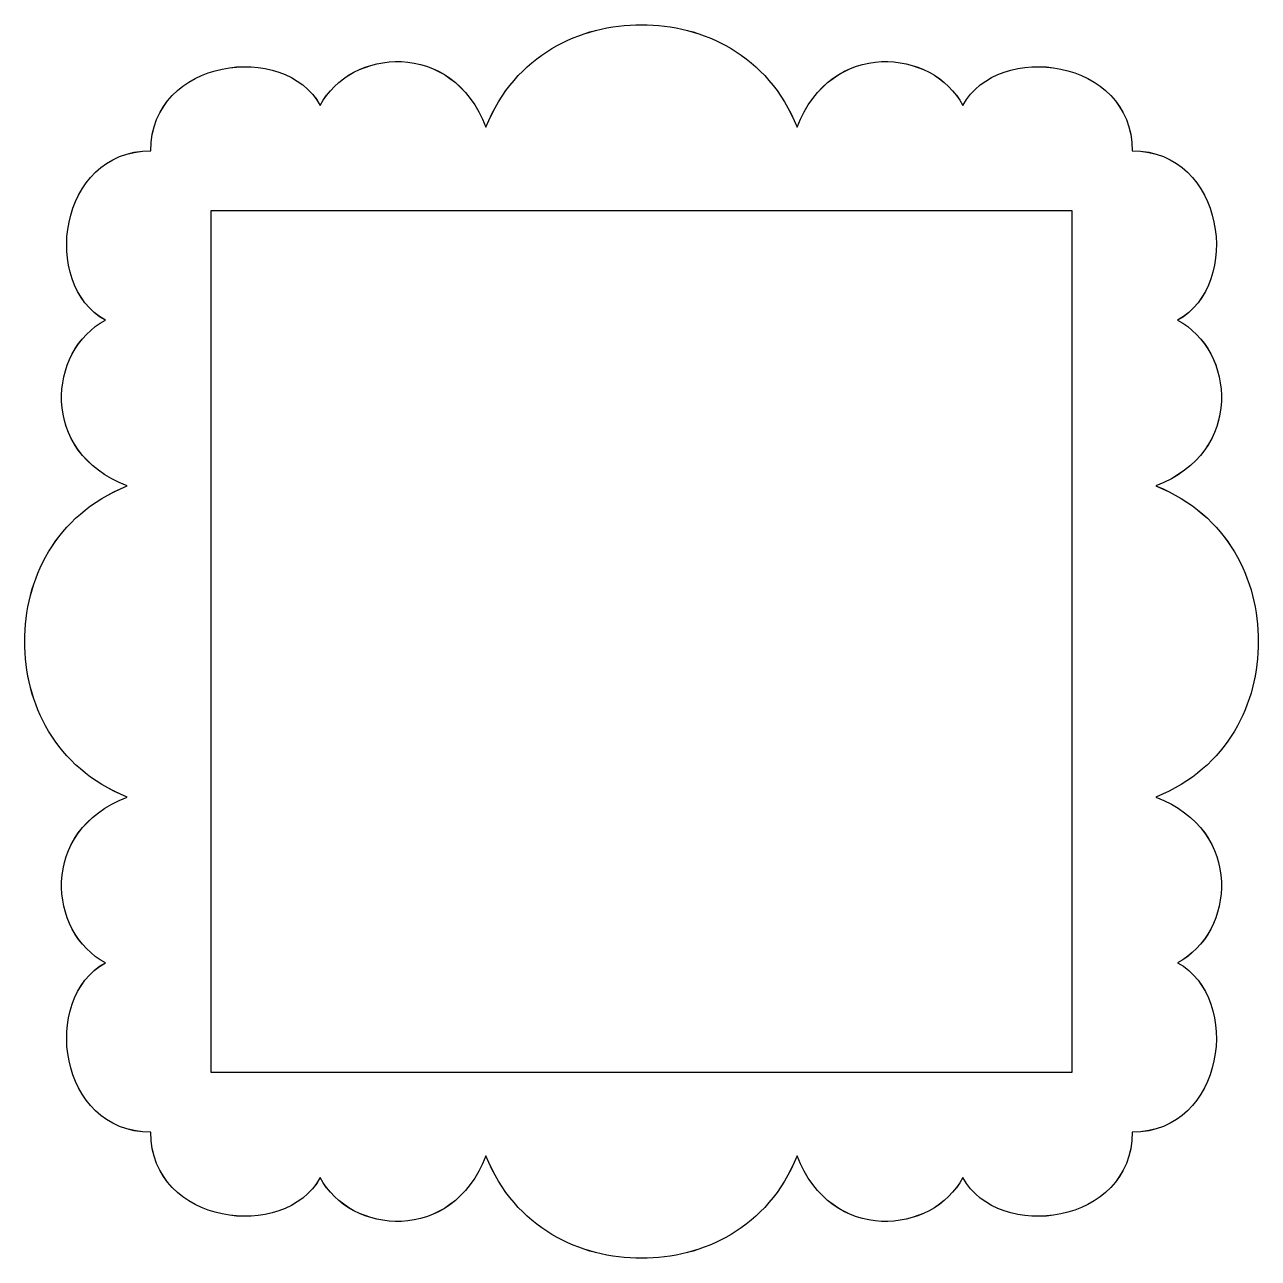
# Model space of a CAD drawing. Header units: centimetres. Extents: x 0.08 to 9.6, y 6.73 to 16.26.
import ezdxf

# ---------------------------------------------------------------- set-up
doc = ezdxf.new("R2010")
doc.units = ezdxf.units.CM
doc.header["$MEASUREMENT"] = 0
doc.layers.add('Layer 1', color=7, linetype='Continuous')

msp = doc.modelspace()

# ---------------------------------------------------------------- linework, layer by layer
at = {"layer": 'Layer 1', "color": 245}
for points, knots in [([(8.81369, 10.29216), (9.37659, 10.52034), (9.60477, 11.0226), (9.60477, 11.49424), (9.60477, 11.49424), (9.60477, 11.96588), (9.37659, 12.46788), (8.81369, 12.69632), (8.81369, 12.69632), (9.49819, 12.95484), (9.42223, 13.74619), (8.98091, 13.97436), (8.98091, 13.97436), (9.48314, 14.24818), (9.34627, 15.28272), (8.63089, 15.28272), (8.63089, 15.28272), (8.63089, 15.99786), (7.59629, 16.13476), (7.3225, 15.63274), (7.3225, 15.63274), (7.09435, 16.07407), (6.30301, 16.15003), (6.04448, 15.46523), (6.04448, 15.46523), (5.81604, 16.0284), (5.31407, 16.2566), (4.8424, 16.2566), (4.8424, 16.2566), (4.37073, 16.2566), (3.8685, 16.0284), (3.64032, 15.46523), (3.64032, 15.46523), (3.38156, 16.15002), (2.59045, 16.07406), (2.36225, 15.63274), (2.36225, 15.63274), (2.08822, 16.13473), (1.05365, 15.99784), (1.05365, 15.28272), (1.05365, 15.28272), (0.33853, 15.28272), (0.20164, 14.24817), (0.70361, 13.97436), (0.70361, 13.97436), (0.26255, 13.74592), (0.18632, 12.95481), (0.87112, 12.69603), (0.87112, 12.69603), (0.30822, 12.46788), (0.07978, 11.96589), (0.07978, 11.49424), (0.07978, 11.49424), (0.07978, 11.02259), (0.30822, 10.52034), (0.87112, 10.29216), (0.87112, 10.29216), (0.18633, 10.0334), (0.26255, 9.24229), (0.70361, 9.01385), (0.70361, 9.01385), (0.20164, 8.74003), (0.33854, 7.70549), (1.05365, 7.70549), (1.05365, 7.70549), (1.05365, 6.99037), (2.08822, 6.85348), (2.36225, 7.35545), (2.36225, 7.35545), (2.59045, 6.91415), (3.38153, 6.83822), (3.64032, 7.52298), (3.64032, 7.52298), (3.8685, 6.95979), (4.37073, 6.73161), (4.8424, 6.73161), (4.8424, 6.73161), (5.31407, 6.73161), (5.81604, 6.95979), (6.04448, 7.52298), (6.04448, 7.52298), (6.303, 6.83821), (7.09435, 6.91415), (7.3225, 7.35545), (7.3225, 7.35545), (7.59632, 6.85351), (8.63089, 6.99038), (8.63089, 7.70549), (8.63089, 7.70549), (9.34627, 7.70549), (9.48317, 8.74004), (8.98091, 9.01412), (8.98091, 9.01412), (9.42224, 9.24229), (9.4982, 10.03337), (8.81369, 10.29216)], [0, 0, 0, 0, 0.04, 0.04, 0.04, 0.04, 0.08, 0.08, 0.08, 0.08, 0.12, 0.12, 0.12, 0.12, 0.16, 0.16, 0.16, 0.16, 0.2, 0.2, 0.2, 0.2, 0.24, 0.24, 0.24, 0.24, 0.28, 0.28, 0.28, 0.28, 0.32, 0.32, 0.32, 0.32, 0.36, 0.36, 0.36, 0.36, 0.4, 0.4, 0.4, 0.4, 0.44, 0.44, 0.44, 0.44, 0.48, 0.48, 0.48, 0.48, 0.52, 0.52, 0.52, 0.52, 0.56, 0.56, 0.56, 0.56, 0.6, 0.6, 0.6, 0.6, 0.64, 0.64, 0.64, 0.64, 0.68, 0.68, 0.68, 0.68, 0.72, 0.72, 0.72, 0.72, 0.76, 0.76, 0.76, 0.76, 0.8, 0.8, 0.8, 0.8, 0.84, 0.84, 0.84, 0.84, 0.88, 0.88, 0.88, 0.88, 0.92, 0.92, 0.92, 0.92, 1, 1, 1, 1]), ([(8.16845, 14.82029), (8.16845, 14.82029), (8.16845, 8.1679), (8.16845, 8.1679), (8.16845, 8.1679), (8.16845, 8.1679), (1.51606, 8.1679), (1.51606, 8.1679), (1.51606, 8.1679), (1.51606, 8.1679), (1.51606, 14.82029), (1.51606, 14.82029), (1.51606, 14.82029), (1.51606, 14.82029), (8.16845, 14.82029), (8.16845, 14.82029)], [0, 0, 0, 0, 0.2, 0.2, 0.2, 0.2, 0.4, 0.4, 0.4, 0.4, 0.6, 0.6, 0.6, 0.6, 1, 1, 1, 1])]:
    msp.add_open_spline(points, degree=3, knots=knots, dxfattribs=at)
at = {"layer": 'Layer 1', "color": 243}
msp.add_open_spline([(8.81372, 10.29189), (9.37662, 10.52007), (9.60477, 11.02233), (9.60477, 11.49397), (9.60477, 11.49397), (9.60477, 11.96561), (9.37662, 12.46761), (8.81372, 12.69605), (8.81372, 12.69605), (9.4982, 12.95457), (9.42224, 13.74592), (8.98094, 13.97407), (8.98094, 13.97407), (9.48315, 14.24791), (9.34601, 15.28246), (8.6309, 15.28246), (8.6309, 15.28246), (8.6309, 15.99758), (7.59633, 16.13476), (7.32251, 15.63248), (7.32251, 15.63248), (7.09436, 16.07381), (6.30302, 16.14977), (6.04449, 15.46524), (6.04449, 15.46524), (5.81605, 16.02814), (5.31408, 16.25634), (4.84241, 16.25634), (4.84241, 16.25634), (4.37074, 16.25634), (3.86851, 16.02814), (3.64033, 15.46524), (3.64033, 15.46524), (3.38157, 16.14977), (2.59046, 16.07381), (2.36205, 15.63248), (2.36205, 15.63248), (2.08821, 16.13477), (1.05366, 15.99755), (1.05366, 15.28246), (1.05366, 15.28246), (0.33854, 15.28246), (0.20165, 14.24791), (0.70362, 13.97407), (0.70362, 13.97407), (0.26229, 13.74566), (0.18633, 12.95455), (0.87113, 12.69576), (0.87113, 12.69576), (0.30794, 12.46761), (0.07979, 11.96562), (0.07979, 11.49397), (0.07979, 11.49397), (0.07979, 11.02232), (0.30794, 10.52007), (0.87113, 10.29189), (0.87113, 10.29189), (0.18634, 10.03313), (0.2623, 9.24202), (0.70362, 9.01358), (0.70362, 9.01358), (0.20165, 8.73976), (0.33855, 7.70522), (1.05366, 7.70522), (1.05366, 7.70522), (1.05366, 6.9901), (2.08823, 6.85321), (2.36205, 7.35518), (2.36205, 7.35518), (2.59046, 6.91388), (3.38154, 6.83795), (3.64033, 7.52271), (3.64033, 7.52271), (3.86851, 6.95952), (4.37074, 6.73134), (4.84241, 6.73134), (4.84241, 6.73134), (5.31408, 6.73134), (5.81605, 6.95952), (6.04449, 7.52271), (6.04449, 7.52271), (6.30301, 6.83794), (7.09436, 6.91388), (7.32251, 7.35518), (7.32251, 7.35518), (7.59635, 6.85324), (8.6309, 6.99011), (8.6309, 7.70522), (8.6309, 7.70522), (9.34602, 7.70522), (9.48318, 8.73977), (8.98094, 9.01382), (8.98094, 9.01382), (9.42224, 9.24203), (9.4982, 10.03313), (8.81372, 10.29189)], degree=3, knots=[0, 0, 0, 0, 0.04, 0.04, 0.04, 0.04, 0.08, 0.08, 0.08, 0.08, 0.12, 0.12, 0.12, 0.12, 0.16, 0.16, 0.16, 0.16, 0.2, 0.2, 0.2, 0.2, 0.24, 0.24, 0.24, 0.24, 0.28, 0.28, 0.28, 0.28, 0.32, 0.32, 0.32, 0.32, 0.36, 0.36, 0.36, 0.36, 0.4, 0.4, 0.4, 0.4, 0.44, 0.44, 0.44, 0.44, 0.48, 0.48, 0.48, 0.48, 0.52, 0.52, 0.52, 0.52, 0.56, 0.56, 0.56, 0.56, 0.6, 0.6, 0.6, 0.6, 0.64, 0.64, 0.64, 0.64, 0.68, 0.68, 0.68, 0.68, 0.72, 0.72, 0.72, 0.72, 0.76, 0.76, 0.76, 0.76, 0.8, 0.8, 0.8, 0.8, 0.84, 0.84, 0.84, 0.84, 0.88, 0.88, 0.88, 0.88, 0.92, 0.92, 0.92, 0.92, 1, 1, 1, 1], dxfattribs=at)

doc.saveas('drawing.dxf')
